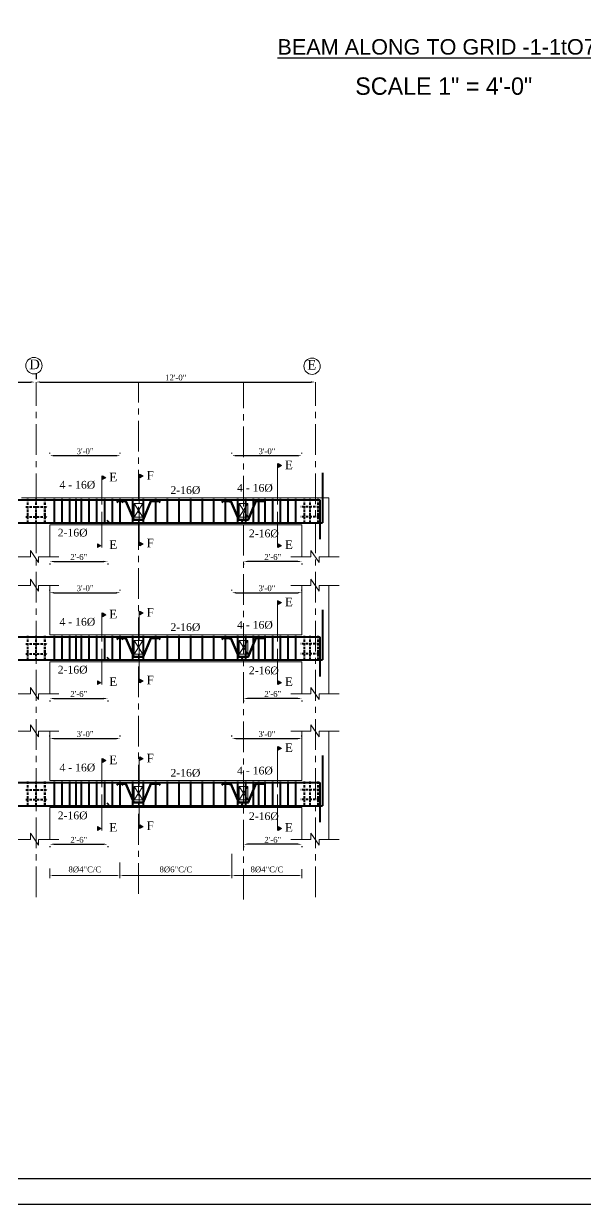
# Model space of a CAD drawing. Extents: x -2338379 to 930990, y -818978 to 106940.
# Drawn here: x 382538 to 383119, y -209148 to -207928 of the extents above; entities that cross this region are included whole.
import ezdxf

# ---------------------------------------------------------------- set-up
doc = ezdxf.new("R2010")
doc.units = 0
doc.header["$MEASUREMENT"] = 0
doc.header["$PDMODE"] = 34
for name, pattern in [('ACAD_ISO02W100', [15, 12, -3]), ('CENTER', [50.8, 31.75, -6.35, 6.35, -6.35]), ('DASHED', [0.75, 0.5, -0.25])]:
    doc.linetypes.add(name, pattern=pattern)
doc.layers.get('0').update_dxf_attribs({"linetype": 'CONTINUOUS', "lineweight": 30})
doc.layers.get('DEFPOINTS').update_dxf_attribs({"linetype": 'CONTINUOUS'})
for name, color, linetype, lineweight in [('BEAM', 1, 'DASHED', 18), ('Center', 11, 'CENTER', 15), ('Dimension', 35, 'CONTINUOUS', 9), ('HATCH', 3, 'CONTINUOUS', 15), ('rcc elevation', 253, 'CONTINUOUS', 18), ('rebar', 3, 'CONTINUOUS', 40), ('Structure', 2, 'CONTINUOUS', 50), ('TEXT', 7, 'CONTINUOUS', 30), ('WALL', 1, 'CONTINUOUS', 40)]:
    doc.layers.add(name, color=color, linetype=linetype, lineweight=lineweight)
doc.styles.add('AERIAL', font='arial.ttf', dxfattribs={"height": 10})
doc.styles.get("Standard").update_dxf_attribs({"font": 'times.ttf', "height": 6})
doc.styles.add('STYLUSBT', font='stylu.ttf', dxfattribs={"height": 9})
doc.dimstyles.new('Standard$0', dxfattribs={"dimtxt": 6, "dimasz": 4, "dimexe": 3, "dimexo": 6, "dimgap": 3, "dimtad": 1, "dimdec": 1, "dimzin": 0, "dimdsep": 46, "dimlunit": 4, "dimtxsty": 'Standard', "dimcen": 0.09, "dimclrd": 6, "dimclre": 6, "dimclrt": 7, "dimadec": 0, "dimazin": 0, "dimtfac": 1, "dimtdec": 1, "dimtix": 1, "dimtofl": 0, "dimtmove": 1, "dimatfit": 3, "dimfxl": 1, "dimtolj": 1, "dimtzin": 0, "dimlwd": 18, "dimlwe": 18, "dimarcsym": 0})

# ---------------------------------------------------------------- blocks, each defined once
blk = doc.blocks.new('*D280')
at = {"color": 6, "lineweight": 18, "transparency": 16777216}
for p, q in [((382565, -208801), (382565, -208811.2)), ((382637.4, -208794.8), (382637.4, -208811.2)), ((382569, -208808.2), (382633.4, -208808.2))]:
    blk.add_line(p, q, dxfattribs=at)
at = {"color": 6, "lineweight": 30, "transparency": 16777216}
for points in [[(382569, -208807.6), (382569, -208808.9), (382565, -208808.2)], [(382633.4, -208807.6), (382633.4, -208808.9), (382637.4, -208808.2)]]:
    blk.add_solid(points, dxfattribs=at)
at = {"layer": 'DEFPOINTS', "color": 0, "lineweight": 30, "transparency": 16777216}
for p in [(382637.4, -208788.8), (382565, -208795), (382637.4, -208808.2)]:
    blk.add_point(p, dxfattribs=at)
at = {"color": 7, "transparency": 16777216, "insert": (382601.2, -208802.1), "char_height": 6, "attachment_point": 5}
blk.add_mtext('\\A1;8%%c4"C/C', dxfattribs=at)
blk = doc.blocks.new('*D281')
at = {"color": 6, "lineweight": 18, "transparency": 16777216}
for p, q in [((382753.2, -208786), (382753.2, -208811.2)), ((382637.4, -208794.8), (382637.4, -208811.2)), ((382641.4, -208808.2), (382749.2, -208808.2))]:
    blk.add_line(p, q, dxfattribs=at)
at = {"color": 6, "lineweight": 30, "transparency": 16777216}
for points in [[(382641.4, -208807.6), (382641.4, -208808.9), (382637.4, -208808.2)], [(382749.2, -208807.6), (382749.2, -208808.9), (382753.2, -208808.2)]]:
    blk.add_solid(points, dxfattribs=at)
at = {"layer": 'DEFPOINTS', "color": 0, "lineweight": 30, "transparency": 16777216}
for p in [(382753.2, -208780), (382637.4, -208788.8), (382753.2, -208808.2)]:
    blk.add_point(p, dxfattribs=at)
at = {"color": 7, "transparency": 16777216, "insert": (382695.3, -208802.1), "char_height": 6, "attachment_point": 5}
blk.add_mtext('\\A1;8%%C6"C/C', dxfattribs=at)
blk = doc.blocks.new('*D282')
at = {"color": 6, "lineweight": 18, "transparency": 16777216}
for p, q in [((382753.2, -208786), (382753.2, -208811.2)), ((382825.5, -208801.6), (382825.5, -208811.2)), ((382757.2, -208808.2), (382821.5, -208808.2))]:
    blk.add_line(p, q, dxfattribs=at)
at = {"color": 6, "lineweight": 30, "transparency": 16777216}
for points in [[(382757.2, -208807.6), (382757.2, -208808.9), (382753.2, -208808.2)], [(382821.5, -208807.6), (382821.5, -208808.9), (382825.5, -208808.2)]]:
    blk.add_solid(points, dxfattribs=at)
at = {"layer": 'DEFPOINTS', "color": 0, "lineweight": 30, "transparency": 16777216}
for p in [(382753.2, -208780), (382825.5, -208795.6), (382825.5, -208808.2)]:
    blk.add_point(p, dxfattribs=at)
at = {"color": 7, "transparency": 16777216, "insert": (382789.4, -208802.1), "char_height": 6, "attachment_point": 5}
blk.add_mtext('\\A1;8%%C4"C/C', dxfattribs=at)
blk = doc.blocks.new('*D283')
at = {"layer": 'DEFPOINTS', "color": 0, "lineweight": 30, "transparency": 16777216}
for p in [(382637.8, -208666.6), (382565, -208673.5), (382637.8, -208673.5)]:
    blk.add_point(p, dxfattribs=at)
at = {"layer": 'TEXT', "color": 6, "lineweight": -2, "transparency": 16777216}
for p, q in [((382565, -208664.5), (382565, -208663.6)), ((382569, -208666.6), (382633.8, -208666.6)), ((382637.8, -208664.5), (382637.8, -208663.6))]:
    blk.add_line(p, q, dxfattribs=at)
at = {"layer": 'TEXT', "color": 6, "lineweight": 30, "transparency": 16777216}
for points in [[(382569, -208666), (382569, -208667.3), (382565, -208666.6)], [(382633.8, -208666), (382633.8, -208667.3), (382637.8, -208666.6)]]:
    blk.add_solid(points, dxfattribs=at)
at = {"layer": 'TEXT', "color": 7, "transparency": 16777216, "insert": (382601.4, -208662.1), "char_height": 6, "attachment_point": 5}
blk.add_mtext('\\A1;3\'-0"', dxfattribs=at)
blk = doc.blocks.new('*D284')
at = {"layer": 'DEFPOINTS', "color": 0, "lineweight": 30, "transparency": 16777216}
for p in [(382565, -208769.1), (382624.8, -208769.1), (382624.8, -208776)]:
    blk.add_point(p, dxfattribs=at)
at = {"layer": 'TEXT', "color": 6, "lineweight": -2, "transparency": 16777216}
for p, q in [((382565, -208778.1), (382565, -208779)), ((382569, -208776), (382620.8, -208776)), ((382624.8, -208778.1), (382624.8, -208779))]:
    blk.add_line(p, q, dxfattribs=at)
at = {"layer": 'TEXT', "color": 6, "lineweight": 30, "transparency": 16777216}
for points in [[(382569, -208775.3), (382569, -208776.6), (382565, -208776)], [(382620.8, -208775.3), (382620.8, -208776.6), (382624.8, -208776)]]:
    blk.add_solid(points, dxfattribs=at)
at = {"layer": 'TEXT', "color": 7, "transparency": 16777216, "insert": (382594.9, -208771.4), "char_height": 6, "attachment_point": 5}
blk.add_mtext('\\A1;2\'-6"', dxfattribs=at)
blk = doc.blocks.new('*D285')
at = {"layer": 'DEFPOINTS', "color": 0, "lineweight": 30, "transparency": 16777216}
for p in [(382825.5, -208666.6), (382753.2, -208673.5), (382825.5, -208673.5)]:
    blk.add_point(p, dxfattribs=at)
at = {"layer": 'TEXT', "color": 6, "lineweight": -2, "transparency": 16777216}
for p, q in [((382753.2, -208664.5), (382753.2, -208663.6)), ((382757.2, -208666.6), (382821.5, -208666.6)), ((382825.5, -208664.5), (382825.5, -208663.6))]:
    blk.add_line(p, q, dxfattribs=at)
at = {"layer": 'TEXT', "color": 6, "lineweight": 30, "transparency": 16777216}
for points in [[(382757.2, -208666), (382757.2, -208667.3), (382753.2, -208666.6)], [(382821.5, -208666), (382821.5, -208667.3), (382825.5, -208666.6)]]:
    blk.add_solid(points, dxfattribs=at)
at = {"layer": 'TEXT', "color": 7, "transparency": 16777216, "insert": (382789.4, -208662.1), "char_height": 6, "attachment_point": 5}
blk.add_mtext('\\A1;3\'-0"', dxfattribs=at)
blk = doc.blocks.new('*D286')
at = {"layer": 'DEFPOINTS', "color": 0, "lineweight": 30, "transparency": 16777216}
for p in [(382765.3, -208769.1), (382765.3, -208776), (382825.5, -208769.1)]:
    blk.add_point(p, dxfattribs=at)
at = {"layer": 'TEXT', "color": 6, "lineweight": -2, "transparency": 16777216}
for p, q in [((382765.3, -208778.1), (382765.3, -208779)), ((382821.5, -208776), (382769.3, -208776)), ((382825.5, -208778.1), (382825.5, -208779))]:
    blk.add_line(p, q, dxfattribs=at)
at = {"layer": 'TEXT', "color": 6, "lineweight": 30, "transparency": 16777216}
for points in [[(382769.3, -208775.3), (382769.3, -208776.6), (382765.3, -208776)], [(382821.5, -208775.3), (382821.5, -208776.6), (382825.5, -208776)]]:
    blk.add_solid(points, dxfattribs=at)
at = {"layer": 'TEXT', "color": 7, "transparency": 16777216, "insert": (382795.4, -208771.4), "char_height": 6, "attachment_point": 5}
blk.add_mtext('\\A1;2\'-6"', dxfattribs=at)
blk = doc.blocks.new('*D287')
at = {"layer": 'DEFPOINTS', "color": 0, "lineweight": 30, "transparency": 16777216}
for p in [(382549.3, -208292.2), (382261.2, -208298.2), (382549.3, -208298.2)]:
    blk.add_point(p, dxfattribs=at)
at = {"layer": 'TEXT', "color": 6, "lineweight": -2, "transparency": 16777216}
for p, q in [((382261.2, -208289.2), (382261.2, -208295.2)), ((382265.2, -208298.2), (382545.3, -208298.2))]:
    blk.add_line(p, q, dxfattribs=at)
at = {"layer": 'TEXT', "color": 6, "lineweight": 30, "transparency": 16777216}
for points in [[(382265.2, -208297.5), (382265.2, -208298.9), (382261.2, -208298.2)], [(382545.3, -208297.5), (382545.3, -208298.9), (382549.3, -208298.2)]]:
    blk.add_solid(points, dxfattribs=at)
at = {"layer": 'TEXT', "color": 7, "transparency": 16777216, "insert": (382405.3, -208293.6), "char_height": 6, "attachment_point": 5}
blk.add_mtext('\\A1;12\'-0"', dxfattribs=at)
blk = doc.blocks.new('*D288')
at = {"layer": 'DEFPOINTS', "color": 0, "lineweight": 30, "transparency": 16777216}
for p in [(382839.1, -208292.2), (382551, -208298.2), (382839.1, -208298.2)]:
    blk.add_point(p, dxfattribs=at)
at = {"layer": 'TEXT', "color": 6, "lineweight": -2, "transparency": 16777216}
for p, q in [((382551, -208289.2), (382551, -208295.2)), ((382555, -208298.2), (382835.1, -208298.2))]:
    blk.add_line(p, q, dxfattribs=at)
at = {"layer": 'TEXT', "color": 6, "lineweight": 30, "transparency": 16777216}
for points in [[(382555, -208297.5), (382555, -208298.9), (382551, -208298.2)], [(382835.1, -208297.5), (382835.1, -208298.9), (382839.1, -208298.2)]]:
    blk.add_solid(points, dxfattribs=at)
at = {"layer": 'TEXT', "color": 7, "transparency": 16777216, "insert": (382695.1, -208293.6), "char_height": 6, "attachment_point": 5}
blk.add_mtext('\\A1;12\'-0"', dxfattribs=at)
blk = doc.blocks.new('*D647')
at = {"layer": 'DEFPOINTS', "color": 0, "lineweight": 30, "transparency": 16777216}
for p in [(382565, -208522.8), (382637.8, -208516), (382637.8, -208522.8)]:
    blk.add_point(p, dxfattribs=at)
at = {"layer": 'TEXT', "color": 6, "lineweight": -2, "transparency": 16777216}
for p, q in [((382565, -208513.8), (382565, -208513)), ((382569, -208516), (382633.8, -208516)), ((382637.8, -208513.8), (382637.8, -208513))]:
    blk.add_line(p, q, dxfattribs=at)
at = {"layer": 'TEXT', "color": 6, "lineweight": 30, "transparency": 16777216}
for points in [[(382569, -208515.3), (382569, -208516.6), (382565, -208516)], [(382633.8, -208515.3), (382633.8, -208516.6), (382637.8, -208516)]]:
    blk.add_solid(points, dxfattribs=at)
at = {"layer": 'TEXT', "color": 7, "transparency": 16777216, "insert": (382601.4, -208511.4), "char_height": 6, "attachment_point": 5}
blk.add_mtext('\\A1;3\'-0"', dxfattribs=at)
blk = doc.blocks.new('*D648')
at = {"layer": 'DEFPOINTS', "color": 0, "lineweight": 30, "transparency": 16777216}
for p in [(382565, -208618.5), (382624.8, -208618.5), (382624.8, -208625.3)]:
    blk.add_point(p, dxfattribs=at)
at = {"layer": 'TEXT', "color": 6, "lineweight": -2, "transparency": 16777216}
for p, q in [((382565, -208627.5), (382565, -208628.3)), ((382569, -208625.3), (382620.8, -208625.3)), ((382624.8, -208627.5), (382624.8, -208628.3))]:
    blk.add_line(p, q, dxfattribs=at)
at = {"layer": 'TEXT', "color": 6, "lineweight": 30, "transparency": 16777216}
for points in [[(382569, -208624.6), (382569, -208626), (382565, -208625.3)], [(382620.8, -208624.6), (382620.8, -208626), (382624.8, -208625.3)]]:
    blk.add_solid(points, dxfattribs=at)
at = {"layer": 'TEXT', "color": 7, "transparency": 16777216, "insert": (382594.9, -208620.7), "char_height": 6, "attachment_point": 5}
blk.add_mtext('\\A1;2\'-6"', dxfattribs=at)
blk = doc.blocks.new('*D649')
at = {"layer": 'DEFPOINTS', "color": 0, "lineweight": 30, "transparency": 16777216}
for p in [(382753.2, -208522.8), (382825.5, -208516), (382825.5, -208522.8)]:
    blk.add_point(p, dxfattribs=at)
at = {"layer": 'TEXT', "color": 6, "lineweight": -2, "transparency": 16777216}
for p, q in [((382753.2, -208513.8), (382753.2, -208513)), ((382757.2, -208516), (382821.5, -208516)), ((382825.5, -208513.8), (382825.5, -208513))]:
    blk.add_line(p, q, dxfattribs=at)
at = {"layer": 'TEXT', "color": 6, "lineweight": 30, "transparency": 16777216}
for points in [[(382757.2, -208515.3), (382757.2, -208516.6), (382753.2, -208516)], [(382821.5, -208515.3), (382821.5, -208516.6), (382825.5, -208516)]]:
    blk.add_solid(points, dxfattribs=at)
at = {"layer": 'TEXT', "color": 7, "transparency": 16777216, "insert": (382789.4, -208511.4), "char_height": 6, "attachment_point": 5}
blk.add_mtext('\\A1;3\'-0"', dxfattribs=at)
blk = doc.blocks.new('*D650')
at = {"layer": 'DEFPOINTS', "color": 0, "lineweight": 30, "transparency": 16777216}
for p in [(382765.3, -208618.5), (382825.5, -208618.5), (382765.3, -208625.3)]:
    blk.add_point(p, dxfattribs=at)
at = {"layer": 'TEXT', "color": 6, "lineweight": -2, "transparency": 16777216}
for p, q in [((382765.3, -208627.5), (382765.3, -208628.3)), ((382821.5, -208625.3), (382769.3, -208625.3)), ((382825.5, -208627.5), (382825.5, -208628.3))]:
    blk.add_line(p, q, dxfattribs=at)
at = {"layer": 'TEXT', "color": 6, "lineweight": 30, "transparency": 16777216}
for points in [[(382769.3, -208624.6), (382769.3, -208626), (382765.3, -208625.3)], [(382821.5, -208624.6), (382821.5, -208626), (382825.5, -208625.3)]]:
    blk.add_solid(points, dxfattribs=at)
at = {"layer": 'TEXT', "color": 7, "transparency": 16777216, "insert": (382795.4, -208620.7), "char_height": 6, "attachment_point": 5}
blk.add_mtext('\\A1;2\'-6"', dxfattribs=at)
blk = doc.blocks.new('*D664')
at = {"layer": 'DEFPOINTS', "color": 0, "lineweight": 30, "transparency": 16777216}
for p in [(382637.8, -208374.3), (382565, -208381.2), (382637.8, -208381.2)]:
    blk.add_point(p, dxfattribs=at)
at = {"layer": 'TEXT', "color": 6, "lineweight": -2, "transparency": 16777216}
for p, q in [((382565, -208372.2), (382565, -208371.3)), ((382569, -208374.3), (382633.8, -208374.3)), ((382637.8, -208372.2), (382637.8, -208371.3))]:
    blk.add_line(p, q, dxfattribs=at)
at = {"layer": 'TEXT', "color": 6, "lineweight": 30, "transparency": 16777216}
for points in [[(382569, -208373.7), (382569, -208375), (382565, -208374.3)], [(382633.8, -208373.7), (382633.8, -208375), (382637.8, -208374.3)]]:
    blk.add_solid(points, dxfattribs=at)
at = {"layer": 'TEXT', "color": 7, "transparency": 16777216, "insert": (382601.4, -208369.8), "char_height": 6, "attachment_point": 5}
blk.add_mtext('\\A1;3\'-0"', dxfattribs=at)
blk = doc.blocks.new('*D665')
at = {"layer": 'DEFPOINTS', "color": 0, "lineweight": 30, "transparency": 16777216}
for p in [(382565, -208476.8), (382624.8, -208476.8), (382624.8, -208483.7)]:
    blk.add_point(p, dxfattribs=at)
at = {"layer": 'TEXT', "color": 6, "lineweight": -2, "transparency": 16777216}
for p, q in [((382565, -208485.8), (382565, -208486.7)), ((382569, -208483.7), (382620.8, -208483.7)), ((382624.8, -208485.8), (382624.8, -208486.7))]:
    blk.add_line(p, q, dxfattribs=at)
at = {"layer": 'TEXT', "color": 6, "lineweight": 30, "transparency": 16777216}
for points in [[(382569, -208483), (382569, -208484.3), (382565, -208483.7)], [(382620.8, -208483), (382620.8, -208484.3), (382624.8, -208483.7)]]:
    blk.add_solid(points, dxfattribs=at)
at = {"layer": 'TEXT', "color": 7, "transparency": 16777216, "insert": (382594.9, -208479.1), "char_height": 6, "attachment_point": 5}
blk.add_mtext('\\A1;2\'-6"', dxfattribs=at)
blk = doc.blocks.new('*D666')
at = {"layer": 'DEFPOINTS', "color": 0, "lineweight": 30, "transparency": 16777216}
for p in [(382825.5, -208374.3), (382753.2, -208381.2), (382825.5, -208381.2)]:
    blk.add_point(p, dxfattribs=at)
at = {"layer": 'TEXT', "color": 6, "lineweight": -2, "transparency": 16777216}
for p, q in [((382753.2, -208372.2), (382753.2, -208371.3)), ((382757.2, -208374.3), (382821.5, -208374.3)), ((382825.5, -208372.2), (382825.5, -208371.3))]:
    blk.add_line(p, q, dxfattribs=at)
at = {"layer": 'TEXT', "color": 6, "lineweight": 30, "transparency": 16777216}
for points in [[(382757.2, -208373.7), (382757.2, -208375), (382753.2, -208374.3)], [(382821.5, -208373.7), (382821.5, -208375), (382825.5, -208374.3)]]:
    blk.add_solid(points, dxfattribs=at)
at = {"layer": 'TEXT', "color": 7, "transparency": 16777216, "insert": (382789.4, -208369.8), "char_height": 6, "attachment_point": 5}
blk.add_mtext('\\A1;3\'-0"', dxfattribs=at)
blk = doc.blocks.new('*D667')
at = {"layer": 'DEFPOINTS', "color": 0, "lineweight": 30, "transparency": 16777216}
for p in [(382765.3, -208476.8), (382765.3, -208483.7), (382825.5, -208476.8)]:
    blk.add_point(p, dxfattribs=at)
at = {"layer": 'TEXT', "color": 6, "lineweight": -2, "transparency": 16777216}
for p, q in [((382765.3, -208485.8), (382765.3, -208486.7)), ((382821.5, -208483.7), (382769.3, -208483.7)), ((382825.5, -208485.8), (382825.5, -208486.7))]:
    blk.add_line(p, q, dxfattribs=at)
at = {"layer": 'TEXT', "color": 6, "lineweight": 30, "transparency": 16777216}
for points in [[(382769.3, -208483), (382769.3, -208484.3), (382765.3, -208483.7)], [(382821.5, -208483), (382821.5, -208484.3), (382825.5, -208483.7)]]:
    blk.add_solid(points, dxfattribs=at)
at = {"layer": 'TEXT', "color": 7, "transparency": 16777216, "insert": (382795.4, -208479.1), "char_height": 6, "attachment_point": 5}
blk.add_mtext('\\A1;2\'-6"', dxfattribs=at)

msp = doc.modelspace()

# ---------------------------------------------------------------- hatches: boundary and pattern name
at = {"layer": 'HATCH', "ltscale": 0.5}
for points in [[(382800.93, -208386.53), (382800.93, -208382.58), (382804.35, -208384.56)], [(382619.39, -208399.11), (382619.39, -208395.17), (382622.81, -208397.14)], [(382658.04, -208397.29), (382658.04, -208393.34), (382661.46, -208395.32)], [(382658.04, -208463.58), (382658.04, -208467.52), (382661.46, -208465.55)], [(382614.19, -208465.4), (382614.19, -208469.34), (382617.61, -208467.37)], [(382800.93, -208465.4), (382800.93, -208469.34), (382804.35, -208467.37)], [(382800.93, -208528.16), (382800.93, -208524.21), (382804.35, -208526.18)], [(382619.39, -208540.74), (382619.39, -208536.79), (382622.81, -208538.76)], [(382658.04, -208538.92), (382658.04, -208534.97), (382661.46, -208536.94)], [(382614.19, -208607.02), (382614.19, -208610.97), (382617.61, -208609)], [(382658.04, -208605.2), (382658.04, -208609.15), (382661.46, -208607.17)], [(382800.93, -208607.02), (382800.93, -208610.97), (382804.35, -208609)], [(382800.93, -208678.82), (382800.93, -208674.88), (382804.35, -208676.85)], [(382619.39, -208691.41), (382619.39, -208687.46), (382622.81, -208689.43)], [(382658.04, -208689.58), (382658.04, -208685.64), (382661.46, -208687.61)], [(382658.04, -208755.87), (382658.04, -208759.82), (382661.46, -208757.84)], [(382614.19, -208757.69), (382614.19, -208761.64), (382617.61, -208759.67)], [(382800.93, -208757.69), (382800.93, -208761.64), (382804.35, -208759.67)]]:
    msp.add_hatch(color=256, dxfattribs=at).paths.add_polyline_path(points)

# ---------------------------------------------------------------- linework, layer by layer
at = {"color": 3}
for points in [[(381440.54, -206666.63), (384925.34, -206666.63), (384925.34, -209148.23), (381440.54, -209148.23)], [(381519.74, -206693.03), (384898.94, -206693.03), (384898.94, -209121.83), (381519.74, -209121.83)]]:
    msp.add_lwpolyline(points, close=True, dxfattribs=at)
at = {"layer": 'BEAM', "linetype": 'ACAD_ISO02W100', "ltscale": 5}
for p, q in [((382652.02, -208423.87), (382652.02, -208437.87)), ((382661.22, -208423.87), (382661.22, -208437.87)), ((382760.61, -208423.87), (382760.61, -208437.87)), ((382769.81, -208423.87), (382769.81, -208437.87)), ((382652.02, -208565.5), (382652.02, -208579.5)), ((382661.22, -208565.5), (382661.22, -208579.5)), ((382760.61, -208565.5), (382760.61, -208579.5)), ((382769.81, -208565.5), (382769.81, -208579.5)), ((382652.02, -208716.17), (382652.02, -208730.17)), ((382661.22, -208716.17), (382661.22, -208730.17)), ((382760.61, -208716.17), (382760.61, -208730.17)), ((382769.81, -208716.17), (382769.81, -208730.17))]:
    msp.add_line(p, q, dxfattribs=at)
at = {"layer": 'Center'}
for p, q in [((382551.01, -208830.77), (382551.01, -208298.19)), ((382656.57, -208827.22), (382656.57, -208298.19)), ((382765.16, -208833.22), (382765.16, -208298.19)), ((382839.5, -208830.77), (382839.5, -208298.19))]:
    msp.add_line(p, q, dxfattribs=at)
at = {"layer": 'Dimension', "ltscale": 0.5}
for p, q in [((382800.3, -208382.55), (382800.3, -208424.72)), ((382618.76, -208395.18), (382618.76, -208424.72)), ((382657.41, -208393.35), (382657.41, -208422.9)), ((382618.76, -208469.33), (382618.76, -208432.39)), ((382657.41, -208467.51), (382657.41, -208430.56)), ((382800.3, -208469.33), (382800.3, -208432.39)), ((382800.3, -208524.18), (382800.3, -208566.35)), ((382618.76, -208536.8), (382618.76, -208566.35)), ((382657.41, -208534.98), (382657.41, -208564.53)), ((382657.41, -208609.14), (382657.41, -208572.19)), ((382618.76, -208610.96), (382618.76, -208574.01)), ((382800.3, -208610.96), (382800.3, -208574.01)), ((382800.3, -208674.85), (382800.3, -208717.02)), ((382618.76, -208687.47), (382618.76, -208717.02)), ((382657.41, -208685.65), (382657.41, -208715.19)), ((382618.76, -208761.63), (382618.76, -208724.68)), ((382657.41, -208759.81), (382657.41, -208722.86)), ((382800.3, -208761.63), (382800.3, -208724.68))]:
    msp.add_line(p, q, dxfattribs=at)
at = {"layer": 'Dimension', "linetype": 'ACAD_ISO02W100', "ltscale": 125}
for p, q in [((382661.22, -208423.87), (382652.02, -208423.87)), ((382652.02, -208423.87), (382661.22, -208437.87)), ((382661.22, -208423.87), (382652.02, -208437.87)), ((382769.81, -208423.87), (382760.61, -208423.87)), ((382760.61, -208423.87), (382769.81, -208437.87)), ((382769.81, -208423.87), (382760.61, -208437.87)), ((382661.22, -208437.87), (382652.02, -208437.87)), ((382769.81, -208437.87), (382760.61, -208437.87)), ((382661.22, -208565.5), (382652.02, -208565.5)), ((382652.02, -208565.5), (382661.22, -208579.5)), ((382661.22, -208565.5), (382652.02, -208579.5)), ((382769.81, -208565.5), (382760.61, -208565.5)), ((382760.61, -208565.5), (382769.81, -208579.5)), ((382769.81, -208565.5), (382760.61, -208579.5)), ((382661.22, -208579.5), (382652.02, -208579.5)), ((382769.81, -208579.5), (382760.61, -208579.5)), ((382661.22, -208716.17), (382652.02, -208716.17)), ((382652.02, -208716.17), (382661.22, -208730.17)), ((382661.22, -208716.17), (382652.02, -208730.17)), ((382769.81, -208716.17), (382760.61, -208716.17)), ((382760.61, -208716.17), (382769.81, -208730.17)), ((382769.81, -208716.17), (382760.61, -208730.17)), ((382661.22, -208730.17), (382652.02, -208730.17)), ((382769.81, -208730.17), (382760.61, -208730.17))]:
    msp.add_line(p, q, dxfattribs=at)
at = {"layer": 'Dimension', "ltscale": 0.5}
for points in [[(382804.35, -208384.56), (382800.93, -208386.53), (382800.93, -208382.58)], [(382622.81, -208397.14), (382619.39, -208399.11), (382619.39, -208395.17)], [(382661.46, -208395.32), (382658.04, -208397.29), (382658.04, -208393.34)], [(382661.46, -208465.55), (382658.04, -208463.58), (382658.04, -208467.52)], [(382617.61, -208467.37), (382614.19, -208465.4), (382614.19, -208469.34)], [(382804.35, -208467.37), (382800.93, -208465.4), (382800.93, -208469.34)], [(382804.35, -208526.18), (382800.93, -208528.16), (382800.93, -208524.21)], [(382622.81, -208538.76), (382619.39, -208540.74), (382619.39, -208536.79)], [(382661.46, -208536.94), (382658.04, -208538.92), (382658.04, -208534.97)], [(382617.61, -208609), (382614.19, -208607.02), (382614.19, -208610.97)], [(382661.46, -208607.17), (382658.04, -208605.2), (382658.04, -208609.15)], [(382804.35, -208609), (382800.93, -208607.02), (382800.93, -208610.97)], [(382804.35, -208676.85), (382800.93, -208678.82), (382800.93, -208674.88)], [(382622.81, -208689.43), (382619.39, -208691.41), (382619.39, -208687.46)], [(382661.46, -208687.61), (382658.04, -208689.58), (382658.04, -208685.64)], [(382661.46, -208757.84), (382658.04, -208755.87), (382658.04, -208759.82)], [(382617.61, -208759.67), (382614.19, -208757.69), (382614.19, -208761.64)], [(382804.35, -208759.67), (382800.93, -208757.69), (382800.93, -208761.64)]]:
    msp.add_lwpolyline(points, close=True, dxfattribs=at)
at = {"layer": 'Dimension'}
for points in [[(382524.26, -208478.75), (382545.05, -208478.75), (382545.05, -208472.19), (382553.43, -208484.58), (382553.43, -208478.75), (382574.4, -208478.75)], [(382814.09, -208478.75), (382834.87, -208478.75), (382834.87, -208472.19), (382843.26, -208484.58), (382843.26, -208478.75), (382864.23, -208478.75)], [(382524.26, -208508.58), (382545.05, -208508.58), (382545.05, -208502.02), (382553.43, -208514.41), (382553.43, -208508.58), (382574.4, -208508.58)], [(382814.09, -208508.58), (382834.87, -208508.58), (382834.87, -208502.02), (382843.26, -208514.41), (382843.26, -208508.58), (382864.23, -208508.58)], [(382524.26, -208620.37), (382545.05, -208620.37), (382545.05, -208613.82), (382553.43, -208626.2), (382553.43, -208620.37), (382574.4, -208620.37)], [(382814.09, -208620.37), (382834.87, -208620.37), (382834.87, -208613.82), (382843.26, -208626.2), (382843.26, -208620.37), (382864.23, -208620.37)], [(382524.26, -208659.25), (382545.05, -208659.25), (382545.05, -208652.69), (382553.43, -208665.08), (382553.43, -208659.25), (382574.4, -208659.25)], [(382814.09, -208659.25), (382834.87, -208659.25), (382834.87, -208652.69), (382843.26, -208665.08), (382843.26, -208659.25), (382864.23, -208659.25)], [(382524.26, -208771.04), (382545.05, -208771.04), (382545.05, -208764.48), (382553.43, -208776.87), (382553.43, -208771.04), (382574.4, -208771.04)], [(382814.09, -208771.04), (382834.87, -208771.04), (382834.87, -208764.48), (382843.26, -208776.87), (382843.26, -208771.04), (382864.23, -208771.04)]]:
    msp.add_lwpolyline(points, dxfattribs=at)
for centre in [(382548.6, -208281.29), (382836.02, -208281.84)]:
    msp.add_circle(centre, 8.45, dxfattribs=at)
at = {"layer": 'rcc elevation', "ltscale": 20}
for p, q in [((382535.67, -208417.87), (382853.5, -208417.87)), ((382853.5, -208445.87), (382853.5, -208417.87)), ((382565.01, -208445.87), (382825.5, -208445.87)), ((382565.01, -208478.75), (382565.01, -208445.87)), ((382565.01, -208478.75), (382565.01, -208445.87)), ((382825.5, -208478.75), (382825.5, -208445.87)), ((382853.5, -208478.75), (382853.5, -208445.87)), ((382853.5, -208478.75), (382853.5, -208445.87)), ((382853.5, -208478.75), (382853.5, -208445.87)), ((382853.5, -208478.75), (382853.5, -208445.87)), ((382565.01, -208559.5), (382565.01, -208508.58)), ((382565.01, -208559.5), (382565.01, -208508.58)), ((382825.5, -208559.5), (382825.5, -208508.58)), ((382853.5, -208559.5), (382853.5, -208508.58)), ((382853.5, -208559.5), (382853.5, -208508.58)), ((382853.5, -208559.5), (382853.5, -208508.58)), ((382853.5, -208587.5), (382853.5, -208508.58)), ((382565.01, -208559.5), (382825.5, -208559.5)), ((382565.01, -208587.5), (382825.5, -208587.5)), ((382565.01, -208620.37), (382565.01, -208587.5)), ((382565.01, -208620.37), (382565.01, -208587.5)), ((382825.5, -208620.37), (382825.5, -208587.5)), ((382853.5, -208620.37), (382853.5, -208587.5)), ((382853.5, -208620.37), (382853.5, -208587.5)), ((382853.5, -208620.37), (382853.5, -208587.5)), ((382853.5, -208620.37), (382853.5, -208587.5)), ((382565.01, -208710.16), (382565.01, -208659.25)), ((382565.01, -208710.16), (382565.01, -208659.25)), ((382825.5, -208710.16), (382825.5, -208659.25)), ((382853.5, -208710.16), (382853.5, -208659.25)), ((382853.5, -208710.16), (382853.5, -208659.25)), ((382853.5, -208710.16), (382853.5, -208659.25)), ((382853.5, -208738.16), (382853.5, -208659.25)), ((382565.01, -208710.16), (382825.5, -208710.16)), ((382565.01, -208738.16), (382825.5, -208738.16)), ((382565.01, -208771.04), (382565.01, -208738.16)), ((382565.01, -208771.04), (382565.01, -208738.16)), ((382825.5, -208771.04), (382825.5, -208738.16)), ((382853.5, -208771.04), (382853.5, -208738.16)), ((382853.5, -208771.04), (382853.5, -208738.16)), ((382853.5, -208771.04), (382853.5, -208738.16)), ((382853.5, -208771.04), (382853.5, -208738.16))]:
    msp.add_line(p, q, dxfattribs=at)
at = {"layer": 'rebar', "ltscale": 20}
for p, q in [((382846.77, -208392), (382846.77, -208443.87)), ((381678.24, -208419.87), (382844.14, -208419.87)), ((382637.76, -208419.87), (382640.61, -208422.72)), ((382753.23, -208419.87), (382750.38, -208422.72)), ((382844.14, -208419.87), (382844.14, -208460.79)), ((381675.61, -208443.87), (382846.77, -208443.87)), ((382623.91, -208441.02), (382626.76, -208443.87)), ((382764.11, -208441.02), (382763.26, -208443.87)), ((382846.77, -208533.62), (382846.77, -208585.5)), ((381678.24, -208561.5), (382844.14, -208561.5)), ((382637.76, -208561.5), (382640.61, -208564.35)), ((382753.23, -208561.5), (382750.38, -208564.35)), ((382844.14, -208561.5), (382844.14, -208602.41)), ((381675.61, -208585.5), (382846.77, -208585.5)), ((382623.91, -208582.65), (382626.76, -208585.5)), ((382764.11, -208582.65), (382763.26, -208585.5)), ((382846.77, -208684.29), (382846.77, -208736.16)), ((381678.24, -208712.16), (382844.14, -208712.16)), ((382637.76, -208712.16), (382640.61, -208715.01)), ((382753.23, -208712.16), (382750.38, -208715.01)), ((382844.14, -208712.16), (382844.14, -208753.08)), ((381675.61, -208736.16), (382846.77, -208736.16)), ((382623.91, -208733.31), (382626.76, -208736.16)), ((382764.11, -208733.31), (382763.26, -208736.16))]:
    msp.add_line(p, q, dxfattribs=at)
at = {"layer": 'rebar', "linetype": 'DASHED', "ltscale": 5}
for p, q in [((382540.31, -208427.32), (382562.99, -208427.32)), ((382541.8, -208418.87), (382541.8, -208444.87)), ((382550.66, -208418.87), (382550.66, -208444.87)), ((382559.62, -208418.87), (382559.62, -208444.87)), ((382559.71, -208418.87), (382559.71, -208444.87)), ((382843.41, -208427.32), (382824.39, -208427.32)), ((382827.76, -208418.87), (382827.76, -208444.87)), ((382833.84, -208418.87), (382833.84, -208444.87)), ((382841.93, -208418.87), (382841.93, -208444.87)), ((382540.31, -208437.49), (382562.99, -208437.49)), ((382843.41, -208437.49), (382824.39, -208437.49)), ((382541.8, -208560.5), (382541.8, -208586.5)), ((382550.66, -208560.5), (382550.66, -208586.5)), ((382559.62, -208560.5), (382559.62, -208586.5)), ((382559.71, -208560.5), (382559.71, -208586.5)), ((382827.76, -208560.5), (382827.76, -208586.5)), ((382833.84, -208560.5), (382833.84, -208586.5)), ((382841.93, -208560.5), (382841.93, -208586.5)), ((382540.31, -208568.95), (382562.99, -208568.95)), ((382843.41, -208568.95), (382824.39, -208568.95)), ((382540.31, -208579.12), (382562.99, -208579.12)), ((382843.41, -208579.12), (382824.39, -208579.12)), ((382540.31, -208719.62), (382562.99, -208719.62)), ((382541.8, -208711.16), (382541.8, -208737.16)), ((382550.66, -208711.16), (382550.66, -208737.16)), ((382559.62, -208711.16), (382559.62, -208737.16)), ((382559.71, -208711.16), (382559.71, -208737.16)), ((382843.41, -208719.62), (382824.39, -208719.62)), ((382827.76, -208711.16), (382827.76, -208737.16)), ((382833.84, -208711.16), (382833.84, -208737.16)), ((382841.93, -208711.16), (382841.93, -208737.16)), ((382540.31, -208729.79), (382562.99, -208729.79)), ((382843.41, -208729.79), (382824.39, -208729.79))]:
    msp.add_line(p, q, dxfattribs=at)
at = {"layer": 'rebar', "ltscale": 5}
for p, q in [((382569.42, -208418.87), (382569.42, -208444.87)), ((382577.42, -208418.87), (382577.42, -208444.87)), ((382585.42, -208418.87), (382585.42, -208444.87)), ((382591.75, -208418.87), (382591.75, -208444.87)), ((382597.42, -208418.87), (382597.42, -208444.87)), ((382605.42, -208418.87), (382605.42, -208444.87)), ((382613.42, -208418.87), (382613.42, -208444.87)), ((382621.42, -208418.87), (382621.42, -208444.87)), ((382629.42, -208418.87), (382629.42, -208444.87)), ((382637.42, -208418.87), (382637.42, -208444.87)), ((382650.3, -208418.87), (382650.3, -208444.87)), ((382661.42, -208418.87), (382661.42, -208444.87)), ((382674.3, -208418.87), (382674.3, -208444.87)), ((382686.3, -208418.87), (382686.3, -208444.87)), ((382698.3, -208418.87), (382698.3, -208444.87)), ((382710.3, -208418.87), (382710.3, -208444.87)), ((382722.3, -208418.87), (382722.3, -208444.87)), ((382734.3, -208418.87), (382734.3, -208444.87)), ((382746.3, -208418.87), (382746.3, -208444.87)), ((382759.09, -208418.87), (382759.09, -208444.87)), ((382767.09, -208418.87), (382767.09, -208444.87)), ((382775.09, -208418.87), (382775.09, -208444.87)), ((382780.81, -208418.87), (382780.81, -208444.87)), ((382787.09, -208418.87), (382787.09, -208444.87)), ((382795.09, -208418.87), (382795.09, -208444.87)), ((382803.09, -208418.87), (382803.09, -208444.87)), ((382811.09, -208418.87), (382811.09, -208444.87)), ((382819.09, -208418.87), (382819.09, -208444.87)), ((382569.42, -208560.5), (382569.42, -208586.5)), ((382577.42, -208560.5), (382577.42, -208586.5)), ((382585.42, -208560.5), (382585.42, -208586.5)), ((382591.75, -208560.5), (382591.75, -208586.5)), ((382597.42, -208560.5), (382597.42, -208586.5)), ((382605.42, -208560.5), (382605.42, -208586.5)), ((382613.42, -208560.5), (382613.42, -208586.5)), ((382621.42, -208560.5), (382621.42, -208586.5)), ((382629.42, -208560.5), (382629.42, -208586.5)), ((382637.42, -208560.5), (382637.42, -208586.5)), ((382650.3, -208560.5), (382650.3, -208586.5)), ((382661.42, -208560.5), (382661.42, -208586.5)), ((382674.3, -208560.5), (382674.3, -208586.5)), ((382686.3, -208560.5), (382686.3, -208586.5)), ((382698.3, -208560.5), (382698.3, -208586.5)), ((382710.3, -208560.5), (382710.3, -208586.5)), ((382722.3, -208560.5), (382722.3, -208586.5)), ((382734.3, -208560.5), (382734.3, -208586.5)), ((382746.3, -208560.5), (382746.3, -208586.5)), ((382759.09, -208560.5), (382759.09, -208586.5)), ((382767.09, -208560.5), (382767.09, -208586.5)), ((382775.09, -208560.5), (382775.09, -208586.5)), ((382780.81, -208560.5), (382780.81, -208586.5)), ((382787.09, -208560.5), (382787.09, -208586.5)), ((382795.09, -208560.5), (382795.09, -208586.5)), ((382803.09, -208560.5), (382803.09, -208586.5)), ((382811.09, -208560.5), (382811.09, -208586.5)), ((382819.09, -208560.5), (382819.09, -208586.5)), ((382569.42, -208711.16), (382569.42, -208737.16)), ((382577.42, -208711.16), (382577.42, -208737.16)), ((382585.42, -208711.16), (382585.42, -208737.16)), ((382591.75, -208711.16), (382591.75, -208737.16)), ((382597.42, -208711.16), (382597.42, -208737.16)), ((382605.42, -208711.16), (382605.42, -208737.16)), ((382613.42, -208711.16), (382613.42, -208737.16)), ((382621.42, -208711.16), (382621.42, -208737.16)), ((382629.42, -208711.16), (382629.42, -208737.16)), ((382637.42, -208711.16), (382637.42, -208737.16)), ((382650.3, -208711.16), (382650.3, -208737.16)), ((382661.42, -208711.16), (382661.42, -208737.16)), ((382674.3, -208711.16), (382674.3, -208737.16)), ((382686.3, -208711.16), (382686.3, -208737.16)), ((382698.3, -208711.16), (382698.3, -208737.16)), ((382710.3, -208711.16), (382710.3, -208737.16)), ((382722.3, -208711.16), (382722.3, -208737.16)), ((382734.3, -208711.16), (382734.3, -208737.16)), ((382746.3, -208711.16), (382746.3, -208737.16)), ((382759.09, -208711.16), (382759.09, -208737.16)), ((382767.09, -208711.16), (382767.09, -208737.16)), ((382775.09, -208711.16), (382775.09, -208737.16)), ((382780.81, -208711.16), (382780.81, -208737.16)), ((382787.09, -208711.16), (382787.09, -208737.16)), ((382795.09, -208711.16), (382795.09, -208737.16)), ((382803.09, -208711.16), (382803.09, -208737.16)), ((382811.09, -208711.16), (382811.09, -208737.16)), ((382819.09, -208711.16), (382819.09, -208737.16))]:
    msp.add_line(p, q, dxfattribs=at)
at = {"layer": 'Structure'}
for points in [[(382661.46, -208440.64), (382651.68, -208440.64), (382643.63, -208421.35), (382635.26, -208421.35), (382634.19, -208422.58)], [(382651.68, -208440.64), (382661.46, -208440.64), (382669.51, -208421.35), (382677.88, -208421.35), (382678.95, -208422.58)], [(382770.05, -208440.64), (382760.27, -208440.64), (382752.22, -208421.35), (382743.85, -208421.35), (382742.78, -208422.58)], [(382760.27, -208440.64), (382770.05, -208440.64), (382778.1, -208421.35), (382786.47, -208421.35), (382787.54, -208422.58)], [(382661.46, -208582.27), (382651.68, -208582.27), (382643.63, -208562.97), (382635.26, -208562.97), (382634.19, -208564.2)], [(382651.68, -208582.27), (382661.46, -208582.27), (382669.51, -208562.97), (382677.88, -208562.97), (382678.95, -208564.2)], [(382770.05, -208582.27), (382760.27, -208582.27), (382752.22, -208562.97), (382743.85, -208562.97), (382742.78, -208564.2)], [(382760.27, -208582.27), (382770.05, -208582.27), (382778.1, -208562.97), (382786.47, -208562.97), (382787.54, -208564.2)], [(382661.46, -208732.94), (382651.68, -208732.94), (382643.63, -208713.64), (382635.26, -208713.64), (382634.19, -208714.87)], [(382651.68, -208732.94), (382661.46, -208732.94), (382669.51, -208713.64), (382677.88, -208713.64), (382678.95, -208714.87)], [(382770.05, -208732.94), (382760.27, -208732.94), (382752.22, -208713.64), (382743.85, -208713.64), (382742.78, -208714.87)], [(382760.27, -208732.94), (382770.05, -208732.94), (382778.1, -208713.64), (382786.47, -208713.64), (382787.54, -208714.87)]]:
    msp.add_lwpolyline(points, dxfattribs=at)

# ---------------------------------------------------------------- texts
at = {"layer": 'TEXT', "style": 'AERIAL'}
msp.add_text('%%UBEAM ALONG TO GRID -1-1tO7-7', height=16, dxfattribs=at).set_placement((382800.23, -207959.75))
at = {"layer": 'TEXT', "ltscale": 20, "insert": (382880.69, -207983.31), "char_height": 18, "width": 491.0593, "attachment_point": 1, "style": 'STYLUSBT'}
msp.add_mtext('SCALE 1" = 4\'-0"', dxfattribs=at)
at = {"layer": 'TEXT', "linetype": 'ByBlock', "char_height": 10, "width": 1452.7835, "attachment_point": 1, "line_spacing_factor": 2}
for s, insert in [('D', (382543.77, -208274.92)), ('E', (382831.19, -208275.47))]:
    msp.add_mtext(s, dxfattribs=dict(at, insert=insert))
at = {"layer": 'TEXT', "attachment_point": 1}
for s, insert, char_height, width in [('{\\fTimes New Roman|b0|i0|c0|p18;F}', (382665.04, -208390.14), 9, 1356.5327), ('{\\fTimes New Roman|b0|i0|c0|p18;E}', (382807.93, -208379.38), 9, 1356.5327), ('{\\fTimes New Roman|b0|i0|c0|p18;E}', (382626.39, -208391.96), 9, 1356.5327), ('2-16%%C ', (382689.73, -208405.87), 8, 1404.5327), ('2-16%%C ', (382573.19, -208449.86), 8, 1356.5327), ('2-16%%C ', (382770.79, -208450.64), 8, 1356.5327), ('{\\fTimes New Roman|b0|i0|c0|p18;E}', (382626.39, -208461.85), 9, 1356.5327), ('{\\fTimes New Roman|b0|i0|c0|p18;F}', (382665.04, -208460.03), 9, 1356.5327), ('{\\fTimes New Roman|b0|i0|c0|p18;E}', (382807.93, -208461.85), 9, 1356.5327), ('{\\fTimes New Roman|b0|i0|c0|p18;E}', (382807.93, -208521.01), 9, 1356.5327), ('{\\fTimes New Roman|b0|i0|c0|p18;E}', (382626.39, -208533.59), 9, 1356.5327), ('{\\fTimes New Roman|b0|i0|c0|p18;F}', (382665.04, -208531.77), 9, 1356.5327), ('2-16%%C ', (382689.73, -208547.5), 8, 1404.5327), ('2-16%%C ', (382573.19, -208591.49), 8, 1356.5327), ('2-16%%C ', (382770.79, -208592.26), 8, 1356.5327), ('{\\fTimes New Roman|b0|i0|c0|p18;E}', (382626.39, -208603.47), 9, 1356.5327), ('{\\fTimes New Roman|b0|i0|c0|p18;F}', (382665.04, -208601.65), 9, 1356.5327), ('{\\fTimes New Roman|b0|i0|c0|p18;E}', (382807.93, -208603.47), 9, 1356.5327), ('{\\fTimes New Roman|b0|i0|c0|p18;F}', (382665.04, -208682.44), 9, 1356.5327), ('{\\fTimes New Roman|b0|i0|c0|p18;E}', (382807.93, -208671.68), 9, 1356.5327), ('{\\fTimes New Roman|b0|i0|c0|p18;E}', (382626.39, -208684.26), 9, 1356.5327), ('2-16%%C ', (382689.73, -208698.17), 8, 1404.5327), ('2-16%%C ', (382573.19, -208742.15), 8, 1356.5327), ('2-16%%C ', (382770.79, -208742.93), 8, 1356.5327), ('{\\fTimes New Roman|b0|i0|c0|p18;E}', (382626.39, -208754.14), 9, 1356.5327), ('{\\fTimes New Roman|b0|i0|c0|p18;F}', (382665.04, -208752.32), 9, 1356.5327), ('{\\fTimes New Roman|b0|i0|c0|p18;E}', (382807.93, -208754.14), 9, 1356.5327)]:
    msp.add_mtext(s, dxfattribs=dict(at, insert=insert, char_height=char_height, width=width))
at = {"layer": 'WALL', "color": 7, "char_height": 8, "attachment_point": 5}
for insert in [(382593.51, -208404.53), (382777.04, -208407.68), (382593.51, -208546.15), (382777.04, -208549.3), (382593.51, -208696.82), (382777.04, -208699.97)]:
    msp.add_mtext('4 - 16%%C', dxfattribs=dict(at, insert=insert))

# ---------------------------------------------------------------- dimensions: what is measured, and where the dimension line sits
for base, p1, p2, text, picture, middle in [((382753.23, -208808.24), (382637.42, -208788.81), (382753.23, -208779.96), '8%%C6"C/C', '*D281', (382695.33, -208802.06)), ((382825.52, -208808.24), (382753.23, -208779.96), (382825.52, -208795.63), '8%%C4"C/C', '*D282', (382789.38, -208802.06)), ((382637.42, -208808.24), (382565.02, -208794.96), (382637.42, -208788.81), '8%%c4"C/C', '*D280', (382601.22, -208802.06))]:
    dim = msp.add_linear_dim(base=base, p1=p1, p2=p2, text=text, dimstyle='Standard$0')
    dim.commit()
    dim.dimension.update_dxf_attribs({"geometry": picture, "text_midpoint": middle})
at = {"layer": 'TEXT'}
for base, p1, p2, picture, middle in [((382549.32, -208298.19), (382261.18, -208298.19), (382549.32, -208292.19), '*D287', (382405.25, -208293.64)), ((382839.15, -208298.19), (382551.01, -208298.19), (382839.15, -208292.19), '*D288', (382695.08, -208293.64))]:
    dim = msp.add_linear_dim(base=base, p1=p1, p2=p2, dimstyle='Standard$0', override={"dimscale": 0.5, "dimtxt": 18, "dimasz": 8, "dimexe": 6, "dimexo": 18, "dimdec": 0, "dimlfac": 0.5, "dimzin": 11, "dimcen": 2.5, "dimdle": 6, "dimtdec": 0, "dimtofl": 1, "dimlwd": 65534, "dimlwe": 65534}, dxfattribs=at)
    dim.commit()
    dim.dimension.update_dxf_attribs({"geometry": picture, "text_midpoint": middle})
for p1, p2, distance, picture, middle in [((382565.01, -208381.16), (382637.76, -208381.16), 6.84, '*D664', (382601.39, -208369.77)), ((382753.23, -208381.16), (382825.5, -208381.16), 6.84, '*D666', (382789.36, -208369.77)), ((382565.01, -208476.84), (382624.76, -208476.84), -6.84, '*D665', (382594.89, -208479.12)), ((382825.52, -208476.84), (382765.26, -208476.84), 6.84, '*D667', (382795.39, -208479.12)), ((382565.01, -208522.79), (382637.76, -208522.79), 6.84, '*D647', (382601.39, -208511.4)), ((382753.23, -208522.79), (382825.5, -208522.79), 6.84, '*D649', (382789.36, -208511.4)), ((382565.01, -208618.46), (382624.76, -208618.46), -6.84, '*D648', (382594.89, -208620.75)), ((382825.52, -208618.46), (382765.26, -208618.46), 6.84, '*D650', (382795.39, -208620.75)), ((382565.01, -208673.46), (382637.76, -208673.46), 6.84, '*D283', (382601.39, -208662.07)), ((382753.23, -208673.46), (382825.5, -208673.46), 6.84, '*D285', (382789.36, -208662.07)), ((382565.01, -208769.13), (382624.76, -208769.13), -6.84, '*D284', (382594.89, -208771.42)), ((382825.52, -208769.13), (382765.26, -208769.13), 6.84, '*D286', (382795.39, -208771.42))]:
    dim = msp.add_aligned_dim(p1=p1, p2=p2, distance=distance, dimstyle='Standard$0', override={"dimscale": 0.5, "dimtxt": 18, "dimasz": 8, "dimexe": 6, "dimexo": 18, "dimdec": 0, "dimlfac": 0.5, "dimzin": 11, "dimcen": 2.5, "dimdle": 6, "dimtdec": 0, "dimtofl": 1, "dimlwd": 65534, "dimlwe": 65534}, dxfattribs=at)
    dim.commit()
    dim.dimension.update_dxf_attribs({"geometry": picture, "text_midpoint": middle})

doc.saveas('drawing.dxf')
